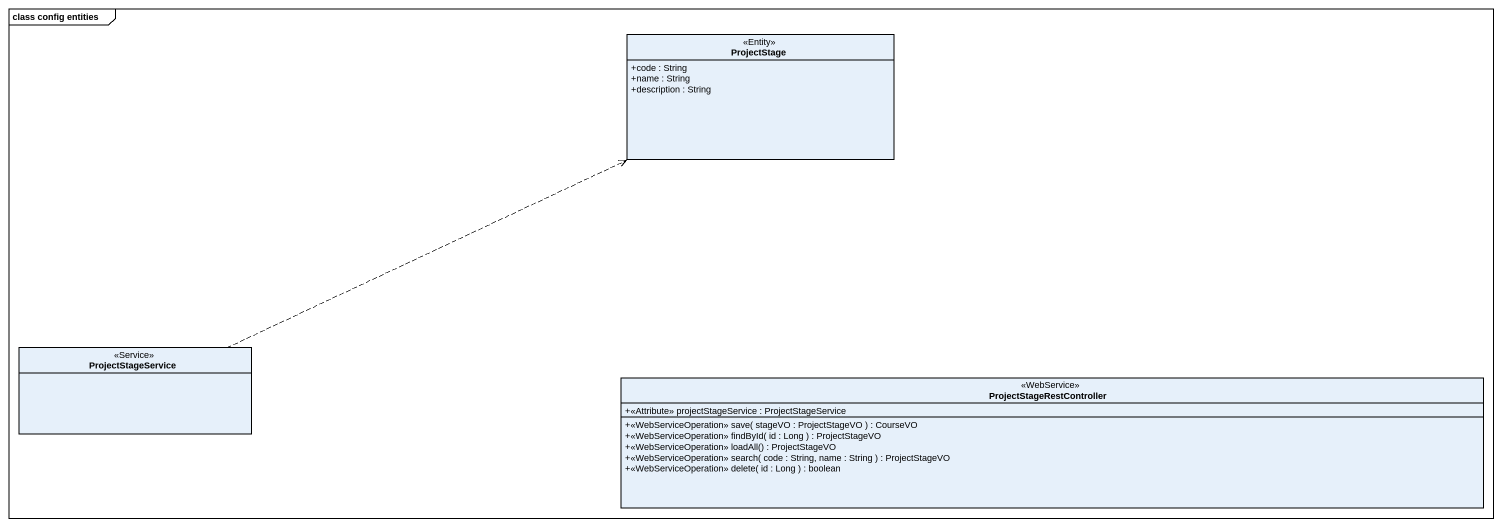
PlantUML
@startuml
mainframe class config entities
hide circle
hide empty members
skinparam classAttributeIconSize 0
class ProjectStage <<Entity>> {
  +code : String
  +name : String
  +description : String
}
class ProjectStageService <<Service>>
class ProjectStageRestController <<WebService>> {
  +<<Attribute>> projectStageService : ProjectStageService
  +<<WebServiceOperation>> save( stageVO : ProjectStageVO ) : CourseVO
  +<<WebServiceOperation>> findById( id : Long ) : ProjectStageVO
  +<<WebServiceOperation>> loadAll() : ProjectStageVO
  +<<WebServiceOperation>> search( code : String, name : String ) : ProjectStageVO
  +<<WebServiceOperation>> delete( id : Long ) : boolean
}
ProjectStageService .right.> ProjectStage
@enduml
